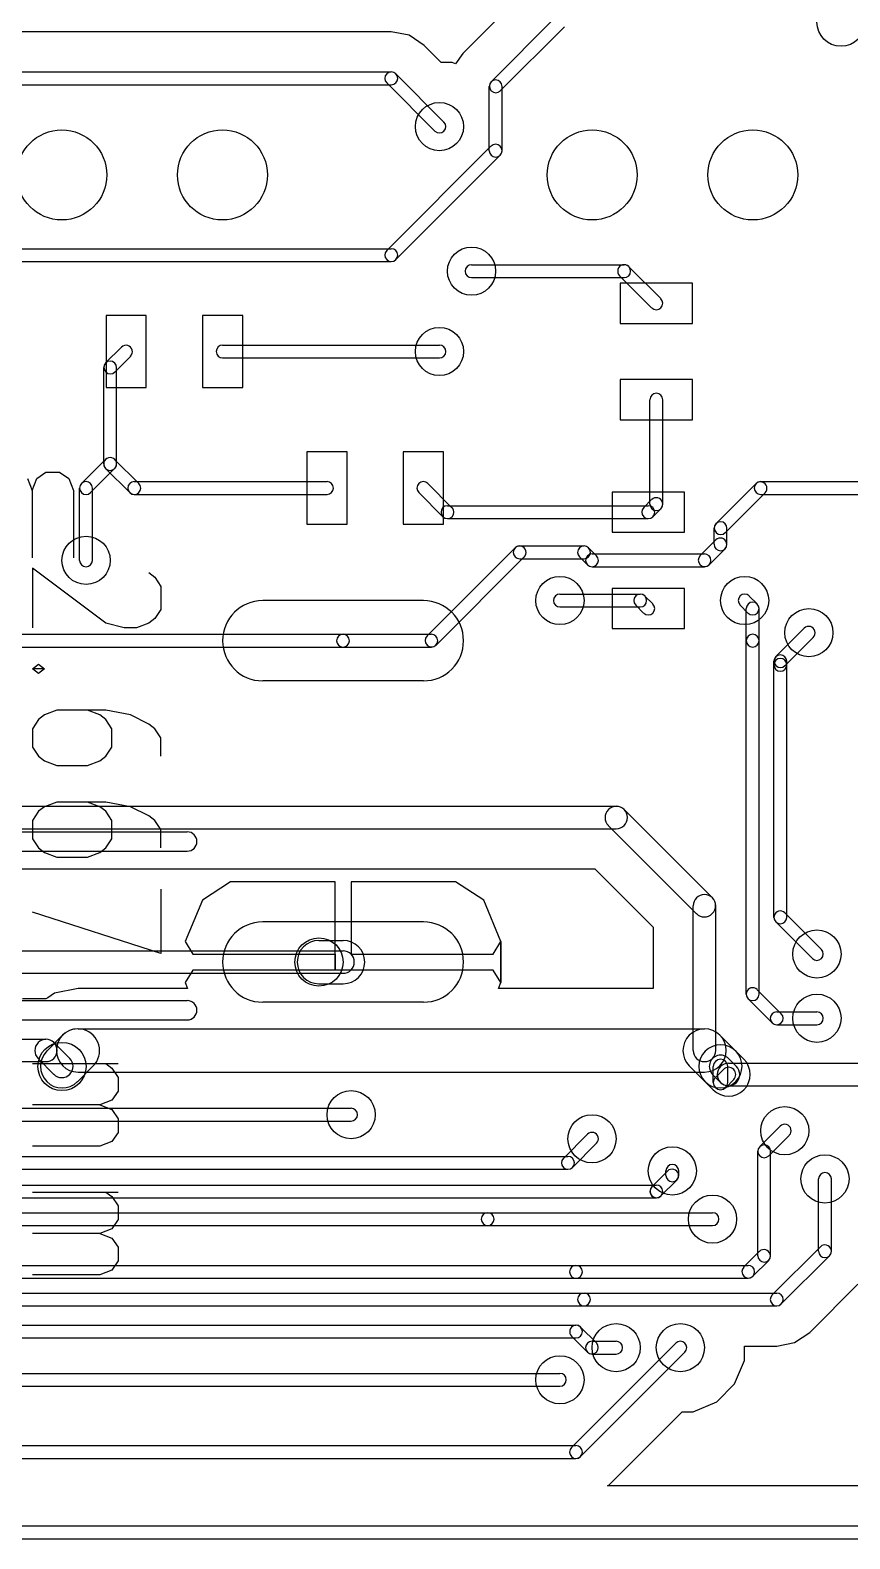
# Model space of a CAD drawing. Extents: x -29274 to 69862, y 24345 to 162744.
# Drawn here: x 30852 to 35955, y 62080 to 71470 of the extents above; entities that cross this region are included whole.
import ezdxf

# ---------------------------------------------------------------- set-up
doc = ezdxf.new("R2010")
doc.units = 0
doc.layers.add('BLACK', color=1, linetype='CONTINUOUS')

msp = doc.modelspace()

# ---------------------------------------------------------------- linework, layer by layer
at = {"layer": 'BLACK'}
for p, q in [((33944, 71725), (33545, 71325)), ((33944, 71725), (33545, 71325)), ((33100, 71460), (30800, 71460)), ((33100, 71460), (30800, 71460)), ((33211, 71438), (33100, 71460)), ((33211, 71438), (33100, 71460)), ((34121, 71548), (33722, 71149)), ((34178, 71491), (33779, 71092)), ((33305, 71375), (33211, 71438)), ((33305, 71375), (33211, 71438)), ((33411, 71269), (33305, 71375)), ((33411, 71269), (33305, 71375)), ((33545, 71325), (33501, 71261)), ((33545, 71325), (33501, 71261)), ((30800, 71210), (33100, 71210)), ((33128, 71198), (33428, 70898)), ((33480, 71269), (33411, 71269)), ((33480, 71269), (33411, 71269)), ((33501, 71261), (33480, 71269)), ((33501, 71261), (33480, 71269)), ((30800, 71130), (33100, 71130)), ((33072, 71142), (33372, 70842)), ((33710, 70720), (33710, 71120)), ((33790, 70720), (33790, 71120)), ((33721, 70748), (33072, 70099)), ((33778, 70691), (33129, 70042)), ((30150, 70110), (33100, 70110)), ((30150, 70030), (33100, 70030)), ((33600, 70010), (34550, 70010)), ((34778, 69799), (34579, 69998)), ((33600, 69930), (34550, 69930)), ((34721, 69742), (34522, 69941)), ((34975, 69895), (34525, 69895)), ((34525, 69895), (34525, 69645)), ((34975, 69645), (34975, 69895)), ((31575, 69695), (31325, 69695)), ((31325, 69695), (31325, 69245)), ((31575, 69245), (31575, 69695)), ((32175, 69695), (31925, 69695)), ((31925, 69695), (31925, 69245)), ((32175, 69245), (32175, 69695)), ((34525, 69645), (34975, 69645)), ((31322, 69399), (31421, 69498)), ((32050, 69510), (33400, 69510)), ((31379, 69342), (31478, 69441)), ((32050, 69430), (33400, 69430)), ((31310, 68770), (31310, 69370)), ((31390, 68770), (31390, 69370)), ((31325, 69245), (31575, 69245)), ((31925, 69245), (32175, 69245)), ((34975, 69295), (34525, 69295)), ((34525, 69295), (34525, 69045)), ((34975, 69045), (34975, 69295)), ((34710, 68520), (34710, 69170)), ((34790, 68520), (34790, 69170)), ((34525, 69045), (34975, 69045)), ((32825, 68845), (32575, 68845)), ((32575, 68845), (32575, 68395)), ((32825, 68395), (32825, 68845)), ((33425, 68845), (33175, 68845)), ((33175, 68845), (33175, 68395)), ((33425, 68395), (33425, 68845)), ((31172, 68648), (31322, 68798)), ((31228, 68592), (31378, 68742)), ((31472, 68592), (31322, 68742)), ((31528, 68648), (31378, 68798)), ((30835, 68680), (30864, 68604)), ((30864, 68604), (30893, 68680)), ((30893, 68680), (30950, 68719)), ((30950, 68719), (31035, 68719)), ((31035, 68719), (31093, 68680)), ((31093, 68680), (31121, 68604)), ((31500, 68660), (32700, 68660)), ((33328, 68648), (33478, 68498)), ((35122, 68399), (35371, 68648)), ((35400, 68660), (39000, 68660)), ((30864, 68604), (30864, 68185)), ((31121, 68604), (31121, 68185)), ((31160, 68170), (31160, 68620)), ((31240, 68170), (31240, 68620)), ((31500, 68580), (32700, 68580)), ((33272, 68592), (33422, 68442)), ((34925, 68595), (34475, 68595)), ((34475, 68595), (34475, 68345)), ((34672, 68499), (34721, 68548)), ((34925, 68345), (34925, 68595)), ((35179, 68342), (35428, 68591)), ((35400, 68580), (39000, 68580)), ((33450, 68510), (34700, 68510)), ((34729, 68442), (34778, 68491)), ((32575, 68395), (32825, 68395)), ((33175, 68395), (33425, 68395)), ((33450, 68430), (34700, 68430)), ((35110, 68270), (35110, 68370)), ((35190, 68270), (35190, 68370)), ((34475, 68345), (34925, 68345)), ((35022, 68199), (35121, 68298)), ((33322, 67699), (33871, 68248)), ((33379, 67642), (33928, 68191)), ((33900, 68260), (34300, 68260)), ((33900, 68180), (34300, 68180)), ((34272, 68191), (34321, 68142)), ((34329, 68248), (34378, 68199)), ((34350, 68210), (35050, 68210)), ((35079, 68142), (35178, 68241)), ((31323, 67779), (30866, 68122)), ((30866, 68122), (30866, 67751)), ((31590, 68094), (31628, 68065)), ((34350, 68130), (35050, 68130)), ((31628, 68065), (31666, 68008)), ((31666, 68008), (31666, 67865)), ((34925, 67995), (34475, 67995)), ((34475, 67995), (34475, 67745)), ((34925, 67745), (34925, 67995)), ((33300, 67920), (32300, 67920)), ((34150, 67960), (34650, 67960)), ((34622, 67891), (34671, 67842)), ((34679, 67948), (34728, 67899)), ((35272, 67891), (35321, 67842)), ((35329, 67948), (35378, 67899)), ((31628, 67808), (31590, 67779)), ((31666, 67865), (31628, 67808)), ((34150, 67880), (34650, 67880)), ((35310, 67670), (35310, 67870)), ((35310, 67670), (35310, 67870)), ((35390, 67670), (35390, 67870)), ((35390, 67670), (35390, 67870)), ((30400, 67710), (32800, 67710)), ((31438, 67751), (31323, 67779)), ((31514, 67751), (31438, 67751)), ((31590, 67779), (31514, 67751)), ((32800, 67710), (33350, 67710)), ((34475, 67745), (34925, 67745)), ((35494, 67571), (35671, 67748)), ((30400, 67630), (32800, 67630)), ((32800, 67630), (33350, 67630)), ((35310, 65470), (35310, 67670)), ((35390, 65470), (35390, 67670)), ((35551, 67514), (35728, 67691)), ((30866, 67494), (30904, 67523)), ((30904, 67523), (30942, 67494)), ((35482, 67520), (35482, 67542)), ((35482, 65948), (35482, 67520)), ((35562, 67520), (35562, 67542)), ((35562, 65948), (35562, 67520)), ((30904, 67466), (30866, 67494)), ((30942, 67494), (30866, 67494)), ((30942, 67494), (30904, 67466)), ((33300, 67420), (32300, 67420)), ((31019, 67237), (30942, 67208)), ((31323, 67237), (31019, 67237)), ((31285, 67208), (31209, 67237)), ((31476, 67208), (31323, 67237)), ((30904, 67180), (30866, 67122)), ((30942, 67208), (30904, 67180)), ((31323, 67180), (31285, 67208)), ((31361, 67122), (31323, 67180)), ((31590, 67151), (31476, 67208)), ((31628, 67122), (31590, 67151)), ((30866, 67122), (30866, 67008)), ((31361, 67008), (31361, 67122)), ((31666, 67065), (31628, 67122)), ((31666, 66951), (31666, 67065)), ((30866, 67008), (30904, 66951)), ((30904, 66951), (30942, 66922)), ((31285, 66922), (31323, 66951)), ((31323, 66951), (31361, 67008)), ((30942, 66922), (31019, 66894)), ((31019, 66894), (31209, 66894)), ((31209, 66894), (31285, 66922)), ((28750, 66640), (34500, 66640)), ((30904, 66609), (30866, 66551)), ((30942, 66637), (30904, 66609)), ((31019, 66666), (30942, 66637)), ((31323, 66666), (31019, 66666)), ((31285, 66637), (31209, 66666)), ((31323, 66609), (31285, 66637)), ((31476, 66637), (31323, 66666)), ((31361, 66551), (31323, 66609)), ((31590, 66580), (31476, 66637)), ((31628, 66551), (31590, 66580)), ((34550, 66619), (35099, 66070)), ((28750, 66500), (34500, 66500)), ((30866, 66551), (30866, 66437)), ((31361, 66437), (31361, 66551)), ((31666, 66494), (31628, 66551)), ((31666, 66380), (31666, 66494)), ((34451, 66520), (35000, 65971)), ((16700, 66480), (31830, 66480)), ((30866, 66437), (30904, 66380)), ((31323, 66380), (31361, 66437)), ((16700, 66360), (31830, 66360)), ((30904, 66380), (30942, 66351)), ((30942, 66351), (31019, 66323)), ((31019, 66323), (31209, 66323)), ((31209, 66323), (31285, 66351)), ((31285, 66351), (31323, 66380)), ((28750, 66250), (34367, 66250)), ((28750, 66250), (34367, 66250)), ((34367, 66250), (34730, 65888)), ((34367, 66250), (34730, 65888)), ((31666, 66123), (31666, 65723)), ((32100, 66170), (31924, 66055)), ((32100, 66170), (31924, 66055)), ((32750, 66170), (32100, 66170)), ((32750, 66170), (32100, 66170)), ((32750, 65720), (32750, 66170)), ((32750, 65720), (32750, 66170)), ((33500, 66170), (32850, 66170)), ((32850, 66170), (32850, 65720)), ((33500, 66170), (32850, 66170)), ((32850, 66170), (32850, 65720)), ((33676, 66055), (33500, 66170)), ((33676, 66055), (33500, 66170)), ((31924, 66055), (31817, 65797)), ((31924, 66055), (31817, 65797)), ((33783, 65797), (33676, 66055)), ((33783, 65797), (33676, 66055)), ((34980, 65120), (34980, 66020)), ((35120, 65120), (35120, 66020)), ((31666, 65723), (30866, 65980)), ((33300, 65920), (32300, 65920)), ((35722, 65692), (35494, 65920)), ((35778, 65748), (35550, 65976)), ((34730, 65888), (34730, 65505)), ((34730, 65888), (34730, 65505)), ((28800, 65740), (32800, 65740)), ((31817, 65797), (31865, 65720)), ((31817, 65797), (31865, 65720)), ((32650, 65805), (32800, 65805)), ((33735, 65720), (33783, 65797)), ((33735, 65720), (33783, 65797)), ((33783, 65543), (33783, 65797)), ((33783, 65797), (33783, 65543)), ((33783, 65543), (33783, 65797)), ((33783, 65797), (33783, 65543)), ((31865, 65720), (32750, 65720)), ((31865, 65720), (32750, 65720)), ((32750, 65620), (32750, 65720)), ((32750, 65720), (32750, 65620)), ((32750, 65620), (32750, 65720)), ((32750, 65720), (32750, 65620)), ((32850, 65720), (33735, 65720)), ((32850, 65720), (33735, 65720)), ((28800, 65600), (32800, 65600)), ((31865, 65620), (31817, 65543)), ((31865, 65620), (31817, 65543)), ((31817, 65543), (31832, 65505)), ((31817, 65543), (31832, 65505)), ((32700, 65620), (31865, 65620)), ((32700, 65620), (31865, 65620)), ((32750, 65620), (32700, 65620)), ((32750, 65620), (32700, 65620)), ((32850, 65620), (32750, 65620)), ((32850, 65620), (32750, 65620)), ((32900, 65620), (32850, 65620)), ((32900, 65620), (32850, 65620)), ((33735, 65620), (32900, 65620)), ((33735, 65620), (32900, 65620)), ((33783, 65543), (33735, 65620)), ((33783, 65543), (33735, 65620)), ((33767, 65505), (33783, 65543)), ((33767, 65505), (33783, 65543)), ((31003, 65476), (30961, 65448)), ((31003, 65476), (30961, 65448)), ((31150, 65505), (31003, 65476)), ((31150, 65505), (31003, 65476)), ((31832, 65505), (31150, 65505)), ((31832, 65505), (31150, 65505)), ((32650, 65535), (32800, 65535)), ((34730, 65505), (33767, 65505)), ((34730, 65505), (33767, 65505)), ((35528, 65348), (35378, 65498)), ((16700, 65430), (31830, 65430)), ((30948, 65440), (30805, 65440)), ((30948, 65440), (30805, 65440)), ((30949, 65440), (30948, 65440)), ((30949, 65440), (30948, 65440)), ((30961, 65448), (30949, 65440)), ((30961, 65448), (30949, 65440)), ((33300, 65420), (32300, 65420)), ((35472, 65292), (35322, 65442)), ((35500, 65360), (35750, 65360)), ((16700, 65310), (31830, 65310)), ((35500, 65280), (35750, 65280)), ((30450, 65190), (30950, 65190)), ((30955, 65116), (31054, 65215)), ((31000, 65169), (31099, 65070)), ((31150, 65255), (35050, 65255)), ((35146, 65215), (35245, 65116)), ((35246, 65115), (35295, 65066)), ((30450, 65050), (30950, 65050)), ((30866, 65038), (31400, 65038)), ((30901, 65070), (31000, 64971)), ((31146, 64925), (31245, 65024)), ((31150, 64985), (35050, 64985)), ((31323, 65038), (31361, 65010)), ((31361, 65010), (31400, 64952)), ((34955, 65024), (35054, 64925)), ((35105, 64920), (35105, 65020)), ((35168, 65002), (35118, 64952)), ((35195, 64920), (35195, 65020)), ((35249, 65020), (35200, 65069)), ((35200, 65040), (36400, 65040)), ((31400, 64952), (31400, 64867)), ((35055, 64924), (35104, 64875)), ((35150, 64921), (35101, 64970)), ((35232, 64938), (35182, 64888)), ((35200, 64900), (36400, 64900)), ((31361, 64810), (31285, 64781)), ((31400, 64867), (31361, 64810)), ((28700, 64760), (32850, 64760)), ((31285, 64781), (30866, 64781)), ((31285, 64781), (31361, 64752)), ((31361, 64752), (31400, 64695)), ((28700, 64680), (32850, 64680)), ((31400, 64610), (31361, 64552)), ((31400, 64695), (31400, 64610)), ((35394, 64521), (35521, 64648)), ((31285, 64524), (30866, 64524)), ((31361, 64552), (31285, 64524)), ((34172, 64448), (34322, 64598)), ((34228, 64392), (34378, 64542)), ((35451, 64464), (35578, 64591)), ((27644, 64460), (34200, 64460)), ((35382, 63842), (35382, 64492)), ((35462, 63842), (35462, 64492)), ((27644, 64380), (34200, 64380)), ((34722, 64271), (34821, 64370)), ((34810, 64342), (34810, 64370)), ((34890, 64342), (34890, 64370)), ((27522, 64282), (34750, 64282)), ((30866, 64238), (31400, 64238)), ((31323, 64238), (31361, 64210)), ((34779, 64214), (34878, 64313)), ((35760, 63870), (35760, 64320)), ((35840, 63870), (35840, 64320)), ((27522, 64202), (34750, 64202)), ((31361, 64210), (31400, 64152)), ((31400, 64152), (31400, 64067)), ((27450, 64110), (33700, 64110)), ((31400, 64067), (31361, 64010)), ((33700, 64110), (35100, 64110)), ((27450, 64030), (33700, 64030)), ((31285, 63981), (30866, 63981)), ((31361, 64010), (31285, 63981)), ((31285, 63981), (31361, 63952)), ((31361, 63952), (31400, 63895)), ((33700, 64030), (35100, 64030)), ((31400, 63895), (31400, 63810)), ((35294, 63771), (35393, 63870)), ((35472, 63598), (35772, 63898)), ((29522, 63782), (34250, 63782)), ((31400, 63810), (31361, 63752)), ((34250, 63782), (35322, 63782)), ((35351, 63714), (35450, 63813)), ((35528, 63542), (35828, 63842)), ((29522, 63702), (34250, 63702)), ((31285, 63724), (30866, 63724)), ((31361, 63752), (31285, 63724)), ((34250, 63702), (35322, 63702)), ((35705, 63365), (36005, 63665)), ((35705, 63365), (36005, 63665)), ((29750, 63610), (34300, 63610)), ((34300, 63610), (35500, 63610)), ((29750, 63530), (34300, 63530)), ((34300, 63530), (35500, 63530)), ((29900, 63410), (34250, 63410)), ((34378, 63299), (34279, 63398)), ((29900, 63330), (34250, 63330)), ((34321, 63242), (34222, 63341)), ((34871, 63298), (34222, 62649)), ((34350, 63310), (34500, 63310)), ((35500, 63280), (35611, 63302)), ((35500, 63280), (35611, 63302)), ((35611, 63302), (35705, 63365)), ((35611, 63302), (35705, 63365)), ((34928, 63241), (34279, 62592)), ((34350, 63230), (34500, 63230)), ((35299, 63190), (35299, 63280)), ((35299, 63280), (35500, 63280)), ((35299, 63190), (35299, 63280)), ((35299, 63280), (35500, 63280)), ((30000, 63110), (34150, 63110)), ((35238, 63044), (35299, 63190)), ((35238, 63044), (35299, 63190)), ((30000, 63030), (34150, 63030)), ((35126, 62932), (35238, 63044)), ((35126, 62932), (35238, 63044)), ((34979, 62871), (35126, 62932)), ((34979, 62871), (35126, 62932)), ((34455, 62415), (34911, 62871)), ((34455, 62415), (34911, 62871)), ((34911, 62871), (34979, 62871)), ((34911, 62871), (34979, 62871)), ((29810, 62660), (34250, 62660)), ((29810, 62580), (34250, 62580)), ((34447, 62410), (34455, 62415)), ((34447, 62410), (34455, 62415)), ((36875, 62410), (34447, 62410)), ((36875, 62410), (34447, 62410)), ((29350, 62160), (47250, 62160)), ((29350, 62080), (47250, 62080))]:
    msp.add_line(p, q, dxfattribs=at)
for centre, radius in [((35900, 71520), 150), ((33400, 70870), 150), ((31049, 70569), 280), ((32049, 70569), 280), ((34351, 70569), 280), ((35351, 70569), 280), ((33600, 69970), 150), ((33400, 69470), 150), ((31200, 68170), 150), ((34150, 67920), 150), ((35300, 67920), 150), ((35700, 67720), 150), ((35750, 65720), 150), ((32650, 65670), 150), ((35750, 65320), 150), ((31050, 65020), 150), ((32850, 64720), 150), ((34350, 64570), 150), ((35550, 64620), 150), ((34850, 64370), 150), ((35800, 64320), 150), ((35100, 64070), 150), ((34500, 63270), 150), ((34900, 63270), 150), ((34150, 63070), 150)]:
    msp.add_circle(centre, radius, dxfattribs=at)
for centre, radius, start, end in [((33100, 71170), 40, 45, 225), ((33100, 71170), 40, 270, 450), ((33750, 71120), 40, 360, 540), ((33751, 71121), 40, 135, 315), ((33400, 70870), 40, 225, 405), ((33750, 70720), 40, 180, 360), ((33750, 70720), 40, -45, 135), ((33100, 70070), 40, 135, 315), ((33100, 70070), 40, 270, 450), ((33600, 69970), 40, 90, 270), ((34550, 69970), 40, 405, 585), ((34550, 69970), 40, 270, 450), ((34750, 69770), 40, 225, 405), ((31449, 69469), 40, 315, 495), ((32050, 69470), 40, 90, 270), ((33400, 69470), 40, 270, 450), ((31350, 69370), 40, 360, 540), ((31351, 69371), 40, 135, 315), ((34750, 69170), 40, 360, 540), ((31350, 68770), 40, 405, 585), ((31350, 68770), 40, 180, 360), ((31350, 68770), 40, 315, 495), ((31200, 68620), 40, 360, 540), ((31200, 68620), 40, 135, 315), ((31500, 68620), 40, 90, 270), ((31500, 68620), 40, 225, 405), ((32700, 68620), 40, 270, 450), ((33300, 68620), 40, 45, 225), ((35400, 68620), 40, 90, 270), ((35399, 68619), 40, 315, 495), ((34750, 68520), 40, 315, 495), ((33450, 68470), 40, 90, 270), ((33450, 68470), 40, 225, 405), ((34700, 68470), 40, 135, 315), ((34700, 68470), 40, 270, 450), ((34750, 68520), 40, 180, 360), ((35150, 68370), 40, 360, 540), ((35151, 68371), 40, 135, 315), ((35150, 68270), 40, 180, 360), ((35149, 68269), 40, 315, 495), ((33900, 68220), 40, 90, 270), ((33899, 68219), 40, 315, 495), ((34300, 68220), 40, 45, 225), ((34300, 68220), 40, 270, 450), ((34350, 68170), 40, 90, 270), ((34350, 68170), 40, 225, 405), ((35051, 68171), 40, 135, 315), ((35050, 68170), 40, 270, 450), ((31200, 68170), 40, 180, 360), ((32300, 67670), 250, 450, 630), ((33300, 67670), 250, 270, 450), ((34150, 67920), 40, 90, 270), ((34650, 67920), 40, 45, 225), ((34650, 67920), 40, 270, 450), ((34700, 67870), 40, 225, 405), ((35300, 67920), 40, 45, 225), ((35350, 67870), 40, 360, 540), ((35350, 67870), 40, 360, 540), ((35350, 67870), 40, 225, 405), ((32800, 67670), 40, 90, 270), ((32800, 67670), 40, 270, 450), ((33350, 67670), 40, 270, 450), ((35350, 67670), 40, 360, 540), ((35699, 67719), 40, 315, 495), ((33351, 67671), 40, 135, 315), ((35350, 67670), 40, 180, 360), ((35350, 67670), 40, 180, 360), ((35522, 67542), 40, 360, 540), ((35522, 67520), 40, 360, 540), ((35522, 67520), 40, 180, 360), ((35523, 67543), 40, 135, 315), ((34501, 66569), 70, 45, 225), ((34500, 66570), 70, 270, 450), ((31830, 66420), 60, 270, 450), ((35050, 66020), 70, 360, 540), ((35049, 66021), 70, 225, 405), ((32300, 65670), 250, 450, 630), ((33300, 65670), 250, 270, 450), ((35522, 65948), 40, 405, 585), ((35522, 65948), 40, 180, 360), ((32650, 65670), 135, 90, 270), ((32800, 65670), 135, 270, 450), ((32800, 65670), 70, 270, 450), ((35750, 65720), 40, 225, 405), ((35350, 65470), 40, 405, 585), ((35350, 65470), 40, 180, 360), ((31830, 65370), 60, 270, 450), ((35500, 65320), 40, 90, 270), ((35750, 65320), 40, 270, 450), ((35500, 65320), 40, 225, 405), ((30951, 65119), 70, 45, 225), ((30950, 65120), 70, 270, 450), ((31150, 65120), 135, 90, 270), ((31149, 65119), 135, 315, 495), ((35051, 65119), 135, 45, 225), ((35050, 65120), 135, 270, 450), ((31051, 65021), 135, 135, 315), ((35050, 65120), 70, 180, 360), ((35150, 65020), 135, 45, 225), ((35149, 65021), 135, 225, 405), ((35150, 65020), 70, 405, 585), ((31049, 65021), 70, 225, 405), ((35200, 64970), 135, 225, 405), ((35150, 65020), 45, 360, 540), ((35200, 64970), 70, 90, 270), ((35200, 64970), 70, 225, 405), ((35200, 64970), 45, -45, 135), ((35150, 64920), 45, 135, 315), ((35150, 64920), 45, 180, 360), ((32850, 64720), 40, 270, 450), ((34350, 64570), 40, 315, 495), ((35550, 64620), 40, 315, 495), ((35422, 64492), 40, 360, 540), ((35422, 64492), 40, 135, 315), ((34200, 64420), 40, 135, 315), ((34200, 64420), 40, 270, 450), ((34850, 64370), 40, 360, 540), ((34850, 64342), 40, 180, 360), ((34849, 64341), 40, 315, 495), ((35800, 64320), 40, 360, 540), ((34750, 64242), 40, 0, 180), ((34750, 64242), 40, 180, 360), ((34751, 64243), 40, 135, 315), ((34750, 64242), 40, 270, 450), ((33700, 64070), 40, 90, 270), ((33700, 64070), 40, 270, 450), ((35100, 64070), 40, 270, 450), ((35421, 63841), 40, 315, 495), ((35800, 63870), 40, 180, 360), ((35800, 63870), 40, 315, 495), ((34250, 63742), 40, 90, 270), ((34250, 63742), 40, 270, 450), ((35323, 63743), 40, 135, 315), ((35322, 63742), 40, 270, 450), ((35422, 63842), 40, 180, 360), ((34300, 63570), 40, 90, 270), ((34300, 63570), 40, 270, 450), ((35500, 63570), 40, 135, 315), ((35500, 63570), 40, 270, 450), ((34251, 63369), 40, 405, 585), ((34250, 63370), 40, 270, 450), ((34350, 63270), 40, 90, 270), ((34349, 63271), 40, 225, 405), ((34500, 63270), 40, 270, 450), ((34900, 63270), 40, -45, 135), ((34150, 63070), 40, 270, 450), ((34250, 62620), 40, 135, 315), ((34250, 62620), 40, 270, 450)]:
    msp.add_arc(centre, radius, start, end, dxfattribs=at)

doc.saveas('drawing.dxf')
